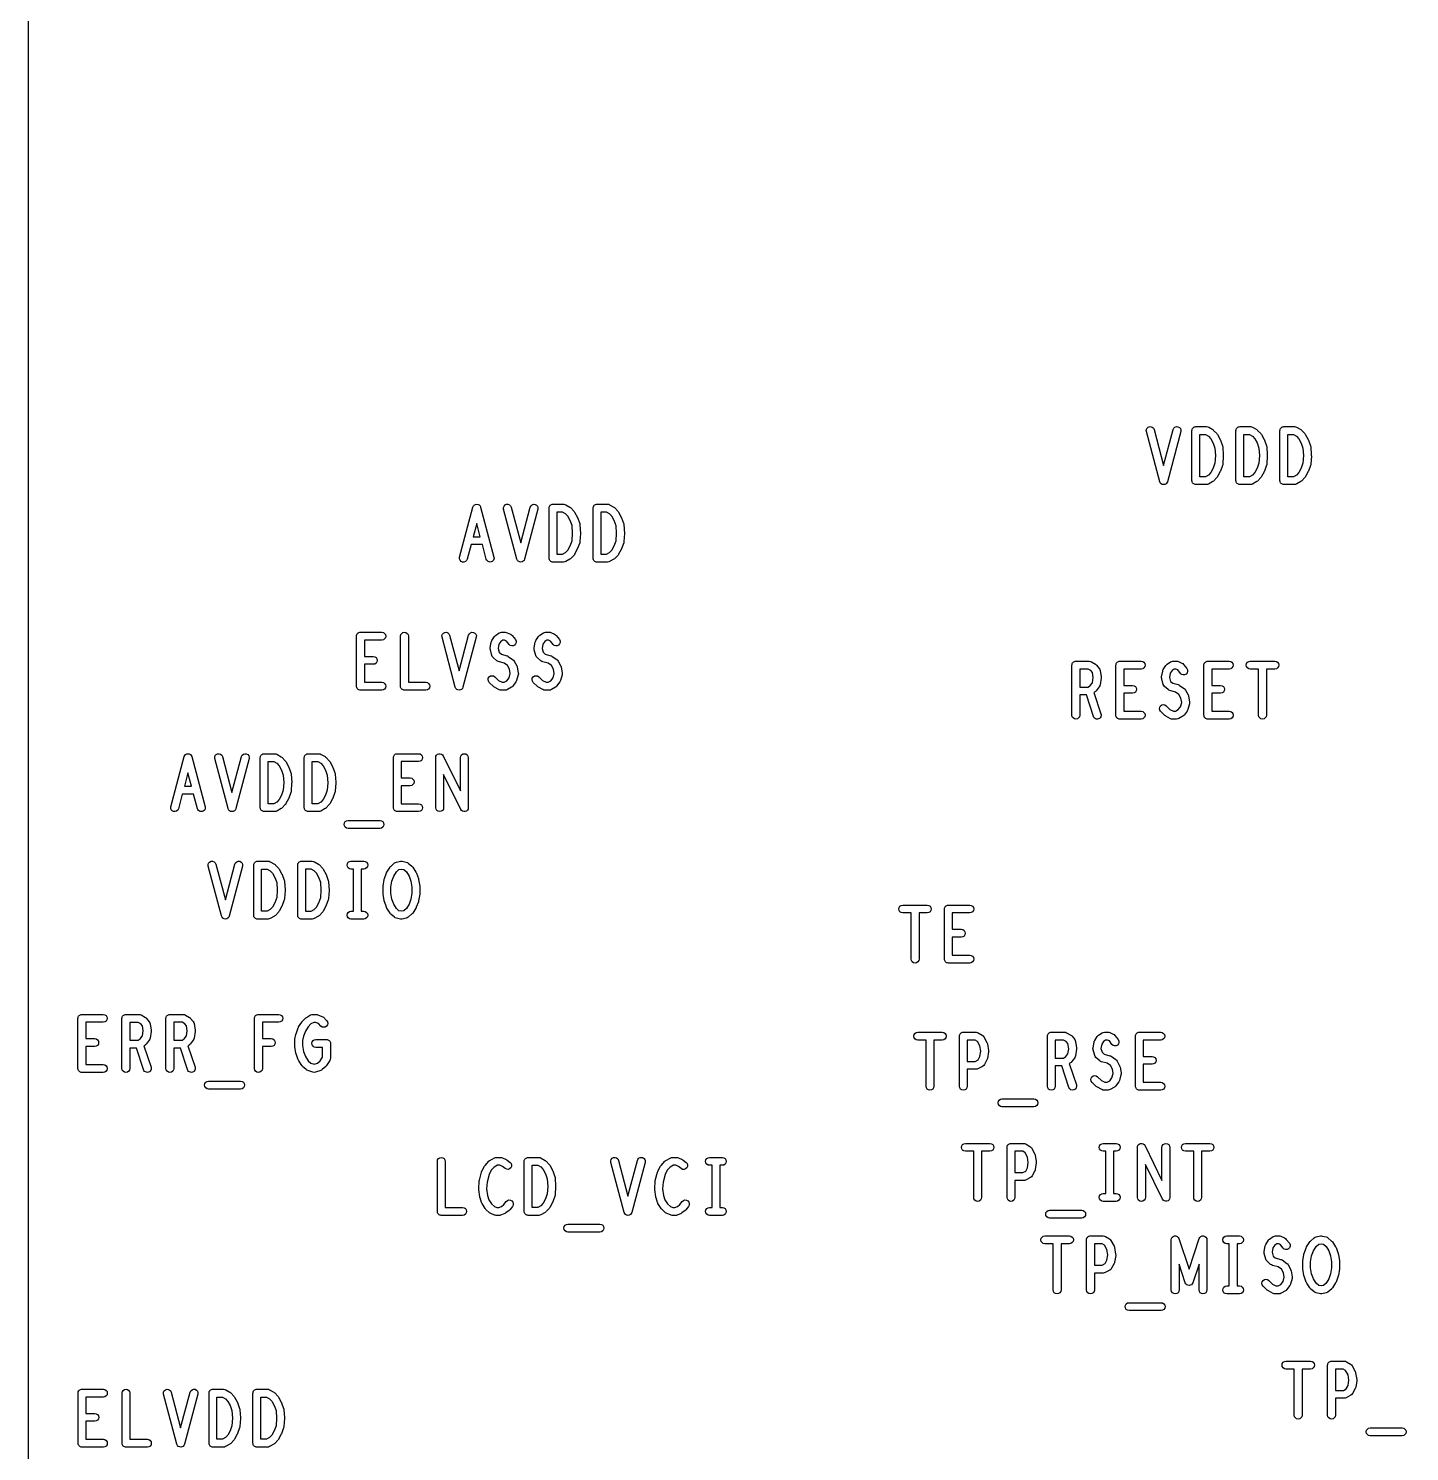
# Model space of a CAD drawing. Extents: x 4328 to 4769, y 264 to 576.
# Drawn here: x 4491 to 4508.52, y 334.24 to 352.28 of the extents above; entities that cross this region are included whole.
import ezdxf

# ---------------------------------------------------------------- set-up
doc = ezdxf.new("R2010")
doc.units = 0
doc.layers.add('gbr-dxf_layer0', color=7, linetype='Continuous')
doc.layers.add('gbr-outline-dxf_layer1', color=2, linetype='Continuous')

msp = doc.modelspace()

# ---------------------------------------------------------------- linework, layer by layer
at = {"layer": 'gbr-dxf_layer0'}
for p, q in [((4506.632, 346.588), (4506.592, 346.547)), ((4496.689, 346.006), (4496.644, 345.838)), ((4496.734, 345.838), (4496.689, 346.006)), ((4496.644, 345.838), (4496.734, 345.838)), ((4505.91, 343.576), (4505.91, 343.9)), ((4493.027, 342.842), (4492.982, 342.674)), ((4493.072, 342.674), (4493.027, 342.842)), ((4492.982, 342.674), (4493.072, 342.674)), ((4494.26, 342.441), (4494.22, 342.399)), ((4495.173, 340.989), (4495.094, 340.989)), ((4499.721, 337.232), (4499.641, 337.232)), ((4491.633, 334.345), (4491.633, 334.669)), ((4494.167, 334.382), (4494.127, 334.341))]:
    msp.add_line(p, q, dxfattribs=at)
at = {"layer": 'gbr-dxf_layer0', "linetype": 'Continuous'}
for points in [[(4505.181, 347.171, -1), (4505.278, 347.197), (4505.399, 346.743)], [(4505.399, 346.743), (4505.519, 347.197, -1), (4505.616, 347.171), (4505.447, 346.536, -0.768554), (4505.35, 346.536), (4505.181, 347.171)], [(4505.758, 346.549), (4505.758, 347.184, -0.199079), (4505.773, 347.22, -0.199054), (4505.808, 347.234), (4505.943, 347.234, -0.149866), (4505.971, 347.226), (4506.021, 347.196, -0.077726), (4506.033, 347.187), (4506.073, 347.146, -0.07947), (4506.082, 347.134), (4506.115, 347.072, -0.043761), (4506.119, 347.064), (4506.146, 346.99, -0.086744), (4506.149, 346.973), (4506.155, 346.871, -0.039608), (4506.155, 346.864), (4506.149, 346.759, -0.080486), (4506.146, 346.743), (4506.119, 346.671, -0.04095), (4506.116, 346.663), (4506.082, 346.6, -0.072516), (4506.074, 346.588), (4506.034, 346.547)], [(4506.316, 346.549), (4506.316, 347.181, -0.213537), (4506.331, 347.219, -0.213515), (4506.369, 347.234), (4506.5, 347.234, -0.141638), (4506.527, 347.227), (4506.579, 347.196, -0.077727), (4506.591, 347.187), (4506.631, 347.146, -0.079358), (4506.64, 347.134), (4506.674, 347.07, -0.050852), (4506.678, 347.061), (4506.703, 346.991, -0.079903), (4506.707, 346.976), (4506.713, 346.871, -0.04083), (4506.713, 346.863), (4506.707, 346.759, -0.079156), (4506.704, 346.744), (4506.677, 346.67, -0.043984), (4506.673, 346.662), (4506.641, 346.601, -0.070122), (4506.633, 346.589)], [(4506.874, 346.549), (4506.874, 347.184, -0.199079), (4506.889, 347.219, -0.199054), (4506.924, 347.234), (4507.058, 347.234, -0.141638), (4507.085, 347.227), (4507.137, 347.196, -0.078698), (4507.15, 347.187), (4507.19, 347.145, -0.084304), (4507.199, 347.131), (4507.231, 347.072, -0.045592), (4507.235, 347.064), (4507.261, 346.991, -0.080042), (4507.265, 346.976), (4507.271, 346.872, -0.04083), (4507.272, 346.863), (4507.265, 346.758, -0.082051), (4507.261, 346.742), (4507.235, 346.671, -0.042127), (4507.232, 346.663), (4507.198, 346.601, -0.072737), (4507.19, 346.589), (4507.15, 346.547)], [(4506.031, 346.544, -0.056933), (4506.022, 346.537), (4505.969, 346.506, -0.141637), (4505.942, 346.499), (4505.808, 346.499, -0.414253), (4505.758, 346.549)], [(4506.589, 346.544, -0.056941), (4506.58, 346.537), (4506.527, 346.506, -0.141637), (4506.5, 346.499), (4506.366, 346.499, -0.414253), (4506.316, 346.549)], [(4507.149, 346.546, -0.070485), (4507.138, 346.537), (4507.086, 346.507, -0.141823), (4507.059, 346.499), (4506.924, 346.499, -0.414253), (4506.874, 346.549)], [(4497.029, 346.188, -1), (4497.126, 346.213), (4497.247, 345.76)], [(4497.247, 345.76), (4497.368, 346.213, -1), (4497.464, 346.188), (4497.295, 345.553, -0.768554), (4497.198, 345.553), (4497.029, 346.188)], [(4496.248, 344.564, -1), (4496.345, 344.59), (4496.465, 344.136)], [(4496.465, 344.136), (4496.586, 344.59, -1), (4496.683, 344.564), (4496.514, 343.929, -0.768554), (4496.417, 343.929), (4496.248, 344.564)], [(4505.91, 343.905), (4505.91, 344.207, -0.213537), (4505.924, 344.245, -0.213515), (4505.963, 344.26), (4506.23, 344.26, -1), (4506.23, 344.16), (4506.01, 344.16), (4506.01, 343.953), (4506.122, 343.953, -1), (4506.122, 343.853), (4506.01, 343.853), (4506.01, 343.625), (4506.231, 343.625, -1), (4506.231, 343.525), (4505.96, 343.525, -0.423532), (4505.91, 343.576)], [(4493.367, 343.024, -1), (4493.464, 343.049), (4493.585, 342.596)], [(4493.585, 342.596), (4493.706, 343.049, -1), (4493.802, 343.024), (4493.634, 342.391, -0.811913), (4493.536, 342.392), (4493.367, 343.024)], [(4493.944, 342.402), (4493.944, 343.037, -0.199079), (4493.959, 343.072, -0.199054), (4493.994, 343.087), (4494.128, 343.087, -0.141638), (4494.155, 343.08), (4494.209, 343.048, -0.085647), (4494.222, 343.037), (4494.259, 342.998, -0.078588), (4494.268, 342.986), (4494.301, 342.924, -0.044216), (4494.305, 342.916), (4494.331, 342.844, -0.080418), (4494.335, 342.828), (4494.342, 342.722, -0.045883), (4494.341, 342.713), (4494.335, 342.611, -0.079156), (4494.332, 342.596), (4494.305, 342.523, -0.041639), (4494.302, 342.516), (4494.269, 342.453, -0.061437), (4494.262, 342.443)], [(4494.502, 342.402), (4494.502, 343.037, -0.199079), (4494.517, 343.072, -0.199054), (4494.552, 343.087), (4494.688, 343.087, -0.149866), (4494.716, 343.078), (4494.765, 343.049, -0.079198), (4494.778, 343.039), (4494.817, 342.998, -0.077048), (4494.826, 342.986), (4494.859, 342.924, -0.045174), (4494.863, 342.916), (4494.89, 342.842, -0.085658), (4494.893, 342.825), (4494.9, 342.724, -0.040815), (4494.9, 342.716), (4494.893, 342.611, -0.079135), (4494.89, 342.596), (4494.863, 342.523, -0.042127), (4494.86, 342.516), (4494.826, 342.452, -0.069639), (4494.818, 342.441), (4494.778, 342.399)], [(4496.169, 342.402), (4496.169, 343.037, -0.79464), (4496.264, 343.059), (4496.481, 342.617)], [(4496.481, 342.617), (4496.481, 343.037, -1), (4496.581, 343.037), (4496.581, 342.402, -0.79464), (4496.486, 342.38), (4496.269, 342.821)], [(4496.269, 342.821), (4496.269, 342.402, -1), (4496.169, 342.402)], [(4494.219, 342.398, -0.067989), (4494.209, 342.39), (4494.155, 342.358, -0.141637), (4494.128, 342.352), (4493.994, 342.352, -0.414253), (4493.944, 342.402)], [(4494.777, 342.398, -0.070485), (4494.766, 342.39), (4494.713, 342.358, -0.141637), (4494.686, 342.352), (4494.552, 342.352, -0.414253), (4494.502, 342.402)], [(4493.284, 341.661, -1), (4493.38, 341.687), (4493.501, 341.233)], [(4493.501, 341.233), (4493.622, 341.687, -1), (4493.718, 341.661), (4493.55, 341.028, -0.811913), (4493.452, 341.029), (4493.284, 341.661)], [(4493.86, 341.039), (4493.86, 341.674, -0.199079), (4493.875, 341.709, -0.199054), (4493.91, 341.724), (4494.044, 341.724, -0.141638), (4494.071, 341.717), (4494.125, 341.685, -0.085647), (4494.138, 341.674), (4494.175, 341.636, -0.078588), (4494.184, 341.623), (4494.217, 341.561, -0.043761), (4494.221, 341.553), (4494.247, 341.481, -0.080911), (4494.251, 341.465), (4494.258, 341.36, -0.045968), (4494.258, 341.351), (4494.251, 341.249, -0.079708), (4494.248, 341.233), (4494.221, 341.16, -0.041067), (4494.218, 341.153), (4494.185, 341.09, -0.074856), (4494.176, 341.078), (4494.135, 341.036)], [(4495.094, 340.989, -1), (4495.094, 341.089), (4495.125, 341.089), (4495.125, 341.624), (4495.094, 341.624, -1), (4495.094, 341.724), (4495.256, 341.724, -1), (4495.256, 341.624), (4495.225, 341.624), (4495.225, 341.089), (4495.256, 341.089, -1), (4495.256, 340.989), (4495.176, 340.989)], [(4495.5, 341.315), (4495.5, 341.396, -0.053366), (4495.501, 341.407), (4495.514, 341.491, -0.054974), (4495.517, 341.502), (4495.544, 341.575, -0.058041), (4495.549, 341.585), (4495.589, 341.648, -0.056898), (4495.596, 341.656)], [(4495.598, 341.658), (4495.646, 341.701, -0.146819), (4495.672, 341.713), (4495.722, 341.723, -0.104863), (4495.743, 341.723), (4495.795, 341.713, -0.143112), (4495.82, 341.7), (4495.866, 341.659, -0.078605), (4495.877, 341.648), (4495.917, 341.584, -0.069367), (4495.923, 341.572), (4495.948, 341.502, -0.057836), (4495.951, 341.491), (4495.965, 341.408, -0.04834), (4495.966, 341.399), (4495.966, 341.316, -0.047537), (4495.965, 341.306), (4495.952, 341.222, -0.059083), (4495.948, 341.21), (4495.922, 341.139, -0.060172), (4495.917, 341.128), (4495.877, 341.066, -0.05759), (4495.87, 341.057)], [(4495.867, 341.054), (4495.82, 341.012, -0.142445), (4495.795, 341), (4495.744, 340.99, -0.102438), (4495.723, 340.99), (4495.669, 341, -0.145425), (4495.644, 341.013), (4495.6, 341.052, -0.085457), (4495.589, 341.065), (4495.549, 341.128, -0.063031), (4495.543, 341.14), (4495.517, 341.212, -0.057191), (4495.514, 341.223), (4495.501, 341.306, -0.047534), (4495.5, 341.315)], [(4494.135, 341.035, -0.062567), (4494.125, 341.027), (4494.071, 340.996, -0.141637), (4494.044, 340.989), (4493.91, 340.989, -0.414253), (4493.86, 341.039)], [(4494.381, 339.383), (4494.381, 339.455, -0.060719), (4494.383, 339.467), (4494.395, 339.527, -0.04621), (4494.398, 339.536), (4494.425, 339.61, -0.0605), (4494.43, 339.621), (4494.47, 339.683, -0.050655), (4494.476, 339.691), (4494.517, 339.733, -0.069865), (4494.528, 339.742), (4494.582, 339.774, -0.147406), (4494.61, 339.78), (4494.653, 339.78, -0.102332), (4494.673, 339.777), (4494.725, 339.756, -0.117659), (4494.745, 339.744), (4494.785, 339.702, -1), (4494.713, 339.632), (4494.68, 339.667), (4494.645, 339.68), (4494.621, 339.68), (4494.584, 339.659), (4494.552, 339.625), (4494.517, 339.57), (4494.493, 339.505), (4494.481, 339.45), (4494.481, 339.385), (4494.493, 339.309), (4494.517, 339.245), (4494.551, 339.192), (4494.585, 339.161), (4494.627, 339.148), (4494.67, 339.161), (4494.704, 339.192), (4494.733, 339.237), (4494.733, 339.363), (4494.648, 339.363, -1), (4494.648, 339.463), (4494.782, 339.463, -0.423531), (4494.833, 339.413), (4494.833, 339.224, -0.151302), (4494.825, 339.196), (4494.785, 339.133, -0.062703), (4494.777, 339.123)], [(4494.776, 339.121), (4494.729, 339.08, -0.111015), (4494.71, 339.069), (4494.642, 339.048, -0.161351), (4494.611, 339.048), (4494.545, 339.069, -0.116802), (4494.525, 339.081), (4494.479, 339.122, -0.077795), (4494.469, 339.134), (4494.431, 339.193, -0.071458), (4494.425, 339.205), (4494.398, 339.279, -0.055572), (4494.395, 339.29), (4494.382, 339.373, -0.04848), (4494.381, 339.383)], [(4504.633, 338.045, -1), (4504.633, 338.145), (4504.713, 338.145)], [(4504.713, 337.41), (4504.633, 337.41, -1), (4504.633, 337.51), (4504.664, 337.51), (4504.664, 338.045), (4504.633, 338.045)], [(4504.716, 338.145), (4504.796, 338.145, -1), (4504.796, 338.045), (4504.764, 338.045), (4504.764, 337.51), (4504.796, 337.51, -1), (4504.796, 337.41), (4504.716, 337.41)], [(4505.067, 337.46), (4505.067, 338.092, -0.844195), (4505.163, 338.114), (4505.378, 337.676)], [(4505.378, 337.676), (4505.378, 338.095, -1), (4505.478, 338.095), (4505.478, 337.46, -0.794766), (4505.383, 337.438), (4505.167, 337.879)], [(4496.713, 337.571), (4496.72, 337.667, -0.057459), (4496.722, 337.678), (4496.748, 337.78, -0.066806), (4496.753, 337.793), (4496.786, 337.855, -0.065108), (4496.794, 337.866), (4496.841, 337.918)], [(4496.843, 337.921, -0.079529), (4496.856, 337.93), (4496.914, 337.961, -0.129823), (4496.939, 337.967), (4496.993, 337.967, -0.114176), (4497.015, 337.962), (4497.061, 337.942, -0.071118), (4497.073, 337.934), (4497.112, 337.904, -1), (4497.051, 337.825), (4497.015, 337.853), (4496.983, 337.867), (4496.951, 337.867), (4496.909, 337.845), (4496.872, 337.804), (4496.844, 337.751), (4496.819, 337.655), (4496.814, 337.57), (4496.826, 337.484), (4496.843, 337.431), (4496.876, 337.378), (4496.912, 337.346), (4496.943, 337.332), (4496.969, 337.332), (4497.001, 337.346), (4497.032, 337.371), (4497.063, 337.409, -1), (4497.141, 337.346), (4497.107, 337.304)], [(4497.291, 337.282), (4497.291, 337.917, -0.199079), (4497.306, 337.953, -0.199054), (4497.341, 337.967), (4497.477, 337.967, -0.149866), (4497.505, 337.959), (4497.555, 337.929, -0.077726), (4497.567, 337.92), (4497.606, 337.879, -0.07947), (4497.616, 337.867), (4497.649, 337.805, -0.043761), (4497.652, 337.797), (4497.68, 337.723, -0.086757), (4497.683, 337.706), (4497.689, 337.604, -0.039622), (4497.689, 337.597), (4497.683, 337.492, -0.080501), (4497.679, 337.477), (4497.653, 337.404, -0.040919), (4497.65, 337.396), (4497.616, 337.333, -0.072516), (4497.607, 337.321), (4497.567, 337.28)], [(4498.389, 337.904, -1), (4498.485, 337.93), (4498.606, 337.476)], [(4498.606, 337.476), (4498.727, 337.93, -1), (4498.824, 337.904), (4498.655, 337.269, -0.768554), (4498.558, 337.269), (4498.389, 337.904)], [(4498.945, 337.571), (4498.952, 337.665, -0.053278), (4498.953, 337.676), (4498.981, 337.781, -0.068403), (4498.986, 337.794), (4499.018, 337.855, -0.06652), (4499.026, 337.866), (4499.073, 337.919)], [(4499.074, 337.919, -0.091407), (4499.088, 337.93), (4499.148, 337.962, -0.12871), (4499.173, 337.967), (4499.223, 337.967, -0.119264), (4499.246, 337.963), (4499.293, 337.942, -0.070586), (4499.305, 337.934), (4499.344, 337.904, -1), (4499.282, 337.825), (4499.247, 337.853), (4499.215, 337.867), (4499.183, 337.867), (4499.141, 337.845), (4499.104, 337.804), (4499.076, 337.751), (4499.051, 337.655), (4499.045, 337.57), (4499.058, 337.484), (4499.075, 337.43), (4499.108, 337.378), (4499.144, 337.346), (4499.175, 337.332), (4499.201, 337.332), (4499.233, 337.346), (4499.264, 337.371), (4499.295, 337.409, -1), (4499.373, 337.346), (4499.339, 337.304)], [(4499.641, 337.232, -1), (4499.641, 337.332), (4499.672, 337.332), (4499.672, 337.867), (4499.641, 337.867, -1), (4499.641, 337.967), (4499.803, 337.967, -1), (4499.803, 337.867), (4499.772, 337.867), (4499.772, 337.332), (4499.803, 337.332, -1), (4499.803, 337.232), (4499.724, 337.232)], [(4505.167, 337.879), (4505.167, 337.46, -1), (4505.067, 337.46)], [(4497.103, 337.3, -0.03236), (4497.099, 337.296), (4497.058, 337.264, -0.073132), (4497.046, 337.257), (4497.001, 337.237, -0.110394), (4496.98, 337.232), (4496.934, 337.232, -0.113076), (4496.912, 337.236), (4496.866, 337.257, -0.087957), (4496.852, 337.266), (4496.804, 337.308, -0.084101), (4496.794, 337.321), (4496.756, 337.381, -0.07454), (4496.75, 337.394), (4496.73, 337.456, -0.051472), (4496.727, 337.466), (4496.714, 337.559, -0.061169), (4496.713, 337.571)], [(4499.337, 337.302, -0.043069), (4499.331, 337.296), (4499.291, 337.264, -0.065904), (4499.279, 337.258), (4499.232, 337.236, -0.118857), (4499.209, 337.232), (4499.166, 337.232, -0.113076), (4499.144, 337.237), (4499.098, 337.257, -0.087701), (4499.083, 337.266), (4499.038, 337.307, -0.077121), (4499.028, 337.319), (4498.987, 337.382, -0.080569), (4498.981, 337.397), (4498.962, 337.456, -0.051532), (4498.959, 337.466), (4498.946, 337.559, -0.061077), (4498.945, 337.571)], [(4497.565, 337.277, -0.056941), (4497.555, 337.27), (4497.502, 337.239, -0.141637), (4497.475, 337.232), (4497.341, 337.232, -0.414253), (4497.291, 337.282)], [(4505.496, 336.287), (4505.496, 336.922, -0.851327), (4505.593, 336.938), (4505.722, 336.551)], [(4505.722, 336.551), (4505.85, 336.938, -0.85111), (4505.948, 336.922), (4505.948, 336.287, -1), (4505.848, 336.287), (4505.848, 336.613)], [(4506.199, 336.872, -1), (4506.199, 336.972), (4506.278, 336.972)], [(4506.281, 336.972), (4506.361, 336.972, -1), (4506.361, 336.872), (4506.33, 336.872), (4506.33, 336.337), (4506.361, 336.337, -1), (4506.361, 336.237), (4506.281, 336.237)], [(4507.163, 336.563), (4507.163, 336.647, -0.04778), (4507.164, 336.656), (4507.177, 336.737, -0.059767), (4507.18, 336.748), (4507.207, 336.822, -0.060518), (4507.212, 336.833), (4507.252, 336.896, -0.039777), (4507.257, 336.902, -0.03006), (4507.261, 336.906), (4507.308, 336.948, -0.134895), (4507.332, 336.96), (4507.386, 336.971, -0.112758), (4507.408, 336.97), (4507.458, 336.96, -0.143251), (4507.483, 336.948), (4507.529, 336.907, -0.077758), (4507.539, 336.896), (4507.579, 336.834, -0.064334), (4507.585, 336.823), (4507.612, 336.749, -0.063495), (4507.615, 336.736), (4507.628, 336.656, -0.048385), (4507.628, 336.647), (4507.628, 336.563, -0.047463), (4507.628, 336.554), (4507.615, 336.471, -0.056185), (4507.612, 336.46), (4507.585, 336.386, -0.062646), (4507.579, 336.375), (4507.54, 336.313, -0.068579), (4507.531, 336.303)], [(4506.278, 336.237), (4506.199, 336.237, -1), (4506.199, 336.337), (4506.23, 336.337), (4506.23, 336.872), (4506.199, 336.872)], [(4505.596, 336.613), (4505.596, 336.287, -1), (4505.496, 336.287)], [(4505.848, 336.613), (4505.769, 336.377, -0.721499), (4505.674, 336.377), (4505.596, 336.613)], [(4507.53, 336.302), (4507.483, 336.26, -0.141732), (4507.458, 336.248), (4507.407, 336.238, -0.104928), (4507.386, 336.238), (4507.332, 336.248, -0.143046), (4507.307, 336.261), (4507.261, 336.302, -0.078746), (4507.251, 336.314), (4507.213, 336.373, -0.071817), (4507.207, 336.386), (4507.18, 336.46, -0.055884), (4507.177, 336.471), (4507.164, 336.554, -0.048321), (4507.163, 336.563)], [(4506.95, 335.284, -1), (4506.95, 335.384), (4507.103, 335.384)], [(4507.108, 335.384), (4507.261, 335.384, -1), (4507.261, 335.284), (4507.155, 335.284), (4507.155, 334.699, -1), (4507.055, 334.699), (4507.055, 335.284), (4506.95, 335.284)], [(4491.633, 334.674), (4491.633, 334.975, -0.213537), (4491.648, 335.014, -0.213515), (4491.686, 335.028), (4491.954, 335.028, -1), (4491.954, 334.928), (4491.733, 334.928), (4491.733, 334.721), (4491.845, 334.721, -1), (4491.845, 334.621), (4491.733, 334.621), (4491.733, 334.393), (4491.954, 334.393, -1), (4491.954, 334.293), (4491.683, 334.293, -0.423532), (4491.633, 334.345)], [(4492.717, 334.965, -1), (4492.813, 334.991), (4492.934, 334.537)], [(4492.934, 334.537), (4493.055, 334.991, -1), (4493.152, 334.965), (4492.983, 334.33, -0.768528), (4492.886, 334.33), (4492.717, 334.965)], [(4493.294, 334.343), (4493.294, 334.978, -0.199079), (4493.308, 335.014, -0.199054), (4493.344, 335.028), (4493.479, 335.028, -0.149953), (4493.507, 335.02), (4493.556, 334.99, -0.077745), (4493.569, 334.981), (4493.608, 334.94, -0.078363), (4493.617, 334.928), (4493.651, 334.866, -0.045855), (4493.654, 334.858), (4493.681, 334.784, -0.085283), (4493.684, 334.767), (4493.691, 334.666, -0.041036), (4493.691, 334.657), (4493.684, 334.553, -0.078706), (4493.681, 334.538), (4493.655, 334.465, -0.042179), (4493.652, 334.457), (4493.617, 334.394, -0.07077), (4493.609, 334.382), (4493.569, 334.341)], [(4493.851, 334.343), (4493.851, 334.975, -0.213537), (4493.866, 335.014, -0.213515), (4493.904, 335.028), (4494.035, 335.028, -0.141638), (4494.062, 335.021), (4494.115, 334.99, -0.077727), (4494.127, 334.981), (4494.166, 334.94, -0.079519), (4494.176, 334.928), (4494.209, 334.864, -0.05008), (4494.213, 334.855), (4494.239, 334.785, -0.081792), (4494.242, 334.77), (4494.249, 334.665, -0.03921), (4494.249, 334.658), (4494.242, 334.553, -0.080528), (4494.239, 334.538), (4494.212, 334.464, -0.043351), (4494.209, 334.456), (4494.176, 334.395, -0.064627), (4494.169, 334.384)], [(4493.567, 334.338, -0.060657), (4493.557, 334.331), (4493.504, 334.3, -0.141603), (4493.477, 334.293), (4493.344, 334.293, -0.414253), (4493.294, 334.343)], [(4494.125, 334.338, -0.056941), (4494.115, 334.331), (4494.062, 334.3, -0.141637), (4494.035, 334.293), (4493.901, 334.293, -0.414253), (4493.851, 334.343)]]:
    msp.add_lwpolyline(points, format="xyb", dxfattribs=at)
for points in [[(4505.858, 346.599), (4505.858, 347.134), (4505.929, 347.134), (4505.966, 347.113), (4505.997, 347.08), (4506.026, 347.026), (4506.049, 346.962), (4506.055, 346.866), (4506.049, 346.771), (4506.026, 346.707), (4505.997, 346.653), (4505.966, 346.62), (4505.93, 346.599)], [(4506.416, 346.599), (4506.416, 347.134), (4506.488, 347.134), (4506.524, 347.113), (4506.555, 347.08), (4506.584, 347.027), (4506.607, 346.962), (4506.613, 346.866), (4506.607, 346.771), (4506.584, 346.707), (4506.555, 346.653), (4506.524, 346.62), (4506.488, 346.599)], [(4506.974, 346.599), (4506.974, 347.134), (4507.046, 347.134), (4507.082, 347.113), (4507.113, 347.081), (4507.142, 347.026), (4507.165, 346.962), (4507.172, 346.866), (4507.165, 346.771), (4507.142, 346.707), (4507.113, 346.653), (4507.082, 346.62), (4507.046, 346.599)], [(4497.706, 345.616), (4497.778, 345.616), (4497.814, 345.637), (4497.845, 345.669), (4497.874, 345.723), (4497.897, 345.788), (4497.904, 345.883), (4497.897, 345.979), (4497.874, 346.042), (4497.845, 346.097), (4497.814, 346.129), (4497.778, 346.151), (4497.706, 346.151)], [(4498.264, 345.616), (4498.336, 345.616), (4498.372, 345.637), (4498.403, 345.669), (4498.432, 345.724), (4498.455, 345.788), (4498.462, 345.883), (4498.455, 345.978), (4498.432, 346.043), (4498.403, 346.097), (4498.372, 346.129), (4498.336, 346.151), (4498.264, 346.151)], [(4504.336, 343.932), (4504.44, 343.932), (4504.468, 343.95), (4504.496, 343.987), (4504.506, 344.051), (4504.496, 344.115), (4504.476, 344.14), (4504.441, 344.16), (4504.336, 344.16)], [(4494.044, 342.452), (4494.044, 342.987), (4494.116, 342.987), (4494.152, 342.965), (4494.183, 342.933), (4494.212, 342.878), (4494.235, 342.815), (4494.242, 342.72), (4494.235, 342.623), (4494.212, 342.56), (4494.183, 342.505), (4494.152, 342.473), (4494.116, 342.452)], [(4494.602, 342.452), (4494.602, 342.987), (4494.674, 342.987), (4494.71, 342.965), (4494.741, 342.933), (4494.77, 342.878), (4494.793, 342.815), (4494.8, 342.719), (4494.793, 342.623), (4494.77, 342.56), (4494.741, 342.505), (4494.71, 342.473), (4494.674, 342.452)], [(4493.96, 341.089), (4493.96, 341.624), (4494.032, 341.624), (4494.068, 341.603), (4494.099, 341.57), (4494.128, 341.516), (4494.152, 341.452), (4494.158, 341.357), (4494.152, 341.261), (4494.128, 341.197), (4494.099, 341.142), (4494.068, 341.11), (4494.032, 341.089)], [(4494.518, 341.089), (4494.59, 341.089), (4494.626, 341.11), (4494.657, 341.142), (4494.686, 341.197), (4494.71, 341.261), (4494.716, 341.356), (4494.71, 341.452), (4494.686, 341.516), (4494.657, 341.57), (4494.626, 341.602), (4494.59, 341.624), (4494.518, 341.624)], [(4495.6, 341.318), (4495.6, 341.395), (4495.612, 341.471), (4495.636, 341.535), (4495.67, 341.588), (4495.702, 341.617), (4495.733, 341.623), (4495.764, 341.617), (4495.796, 341.588), (4495.83, 341.535), (4495.853, 341.47), (4495.866, 341.395), (4495.866, 341.318), (4495.854, 341.242), (4495.83, 341.177), (4495.796, 341.124), (4495.764, 341.096), (4495.733, 341.09), (4495.702, 341.096), (4495.67, 341.125), (4495.636, 341.177), (4495.612, 341.242)], [(4492.29, 339.452), (4492.394, 339.452), (4492.422, 339.471), (4492.449, 339.507), (4492.46, 339.572), (4492.45, 339.636), (4492.43, 339.66), (4492.395, 339.68), (4492.29, 339.68)], [(4492.848, 339.452), (4492.952, 339.452), (4492.98, 339.471), (4493.008, 339.507), (4493.018, 339.572), (4493.008, 339.635), (4492.988, 339.66), (4492.953, 339.681), (4492.848, 339.681)], [(4502.909, 339.185), (4503.009, 339.185), (4503.045, 339.204), (4503.068, 339.246), (4503.079, 339.315), (4503.068, 339.383), (4503.038, 339.437), (4503.007, 339.455), (4502.909, 339.455)], [(4504.025, 339.227), (4504.129, 339.227), (4504.157, 339.246), (4504.185, 339.282), (4504.195, 339.346), (4504.185, 339.41), (4504.165, 339.435), (4504.13, 339.455), (4504.025, 339.455)], [(4503.513, 337.775), (4503.613, 337.775), (4503.65, 337.794), (4503.672, 337.836), (4503.683, 337.904), (4503.672, 337.972), (4503.642, 338.027), (4503.612, 338.045), (4503.513, 338.045)], [(4497.391, 337.332), (4497.391, 337.867), (4497.463, 337.867), (4497.5, 337.846), (4497.531, 337.814), (4497.56, 337.759), (4497.583, 337.696), (4497.589, 337.599), (4497.583, 337.504), (4497.56, 337.44), (4497.531, 337.386), (4497.5, 337.354), (4497.463, 337.332)], [(4504.521, 336.601), (4504.621, 336.601), (4504.657, 336.62), (4504.68, 336.663), (4504.691, 336.731), (4504.68, 336.799), (4504.65, 336.854), (4504.619, 336.872), (4504.521, 336.872)], [(4507.263, 336.566), (4507.263, 336.643), (4507.275, 336.719), (4507.299, 336.783), (4507.333, 336.836), (4507.365, 336.865), (4507.396, 336.871), (4507.427, 336.865), (4507.459, 336.836), (4507.493, 336.783), (4507.516, 336.719), (4507.528, 336.643), (4507.528, 336.566), (4507.516, 336.49), (4507.493, 336.426), (4507.459, 336.372), (4507.427, 336.344), (4507.396, 336.338), (4507.365, 336.344), (4507.333, 336.372), (4507.299, 336.426), (4507.275, 336.49)], [(4507.578, 335.013), (4507.678, 335.013), (4507.714, 335.032), (4507.737, 335.075), (4507.748, 335.143), (4507.737, 335.212), (4507.707, 335.266), (4507.677, 335.284), (4507.578, 335.284)], [(4493.394, 334.393), (4493.394, 334.928), (4493.465, 334.928), (4493.502, 334.907), (4493.533, 334.874), (4493.562, 334.82), (4493.585, 334.757), (4493.591, 334.66), (4493.585, 334.565), (4493.562, 334.501), (4493.533, 334.447), (4493.501, 334.414), (4493.465, 334.393)], [(4493.951, 334.393), (4493.951, 334.928), (4494.023, 334.928), (4494.06, 334.907), (4494.091, 334.875), (4494.119, 334.821), (4494.143, 334.756), (4494.149, 334.66), (4494.143, 334.565), (4494.12, 334.502), (4494.09, 334.447), (4494.06, 334.415), (4494.023, 334.393)]]:
    msp.add_lwpolyline(points, close=True, dxfattribs=at)
for points in [[(4496.471, 345.578), (4496.64, 346.213, -0.768554), (4496.737, 346.214), (4496.906, 345.579, -1), (4496.81, 345.553), (4496.76, 345.738), (4496.617, 345.738), (4496.568, 345.553, -1)], [(4497.606, 345.566), (4497.606, 346.201, -0.414431), (4497.656, 346.251), (4497.791, 346.251, -0.149874), (4497.819, 346.242), (4497.869, 346.213, -0.078391), (4497.882, 346.203), (4497.921, 346.162, -0.078788), (4497.93, 346.15), (4497.967, 346.08), (4497.994, 346.006, -0.085364), (4497.997, 345.989), (4498.004, 345.88), (4497.997, 345.776, -0.078985), (4497.994, 345.76), (4497.964, 345.68), (4497.93, 345.616, -0.072114), (4497.922, 345.605), (4497.881, 345.563, -0.07346), (4497.87, 345.554), (4497.817, 345.523, -0.141637), (4497.79, 345.516), (4497.656, 345.516, -0.414253)], [(4498.164, 345.566), (4498.164, 346.198, -0.447133), (4498.217, 346.251), (4498.348, 346.251, -0.141638), (4498.374, 346.244), (4498.427, 346.213, -0.078391), (4498.439, 346.203), (4498.479, 346.162, -0.078658), (4498.488, 346.15), (4498.526, 346.077), (4498.551, 346.008, -0.080779), (4498.555, 345.992), (4498.562, 345.88), (4498.555, 345.776, -0.079842), (4498.552, 345.76), (4498.521, 345.678), (4498.488, 345.617, -0.075166), (4498.48, 345.605), (4498.439, 345.563, -0.07346), (4498.428, 345.554), (4498.374, 345.523, -0.141637), (4498.348, 345.516), (4498.214, 345.516, -0.414253)], [(4495.164, 343.944), (4495.164, 344.577, -0.414431), (4495.214, 344.627), (4495.485, 344.627, -1), (4495.485, 344.527), (4495.264, 344.527), (4495.264, 344.32), (4495.377, 344.32, -1), (4495.377, 344.22), (4495.264, 344.22), (4495.264, 343.992), (4495.485, 343.992, -1), (4495.485, 343.892), (4495.214, 343.892, -0.423532)], [(4495.722, 343.942), (4495.722, 344.577, -1), (4495.822, 344.577), (4495.822, 343.992), (4496.043, 343.992, -1), (4496.043, 343.892), (4495.774, 343.892, -0.423531)], [(4496.847, 343.991, -1), (4496.916, 344.062), (4496.965, 344.015), (4497.009, 343.992), (4497.037, 343.992), (4497.071, 344.012), (4497.1, 344.049), (4497.114, 344.103), (4497.104, 344.158), (4497.08, 344.204), (4497.036, 344.235), (4496.964, 344.254, -0.128264), (4496.942, 344.266), (4496.896, 344.307, -0.154366), (4496.88, 344.333), (4496.861, 344.402, -0.128661), (4496.859, 344.427), (4496.873, 344.502, -0.101619), (4496.881, 344.52), (4496.914, 344.572, -0.103204), (4496.928, 344.587), (4496.975, 344.618, -0.152992), (4497.003, 344.627), (4497.051, 344.627, -0.121397), (4497.074, 344.621), (4497.117, 344.602, -0.134427), (4497.138, 344.586), (4497.178, 344.533, -1), (4497.099, 344.472), (4497.066, 344.515), (4497.04, 344.527), (4497.018, 344.527), (4496.992, 344.51), (4496.97, 344.474), (4496.96, 344.421), (4496.973, 344.372), (4497.001, 344.347), (4497.07, 344.329, -0.098251), (4497.087, 344.321), (4497.144, 344.281, -0.135595), (4497.162, 344.262), (4497.196, 344.199, -0.085406), (4497.202, 344.182), (4497.215, 344.11, -0.120124), (4497.214, 344.086), (4497.194, 344.013, -0.10073), (4497.185, 343.996), (4497.145, 343.944, -0.111193), (4497.129, 343.93), (4497.077, 343.899, -0.138297), (4497.051, 343.892), (4496.998, 343.892, -0.12871), (4496.973, 343.898), (4496.914, 343.929, -0.082835), (4496.901, 343.938)], [(4497.405, 343.991, -1), (4497.474, 344.062), (4497.523, 344.015), (4497.567, 343.992), (4497.595, 343.992), (4497.629, 344.012), (4497.658, 344.049), (4497.672, 344.103), (4497.662, 344.158), (4497.638, 344.204), (4497.594, 344.235), (4497.525, 344.253, -0.133741), (4497.501, 344.265), (4497.454, 344.307, -0.154366), (4497.438, 344.333), (4497.418, 344.405, -0.119668), (4497.418, 344.429), (4497.431, 344.501, -0.102908), (4497.438, 344.52), (4497.471, 344.571, -0.117456), (4497.487, 344.588), (4497.533, 344.618, -0.152992), (4497.561, 344.627), (4497.607, 344.627, -0.113385), (4497.629, 344.623), (4497.675, 344.602, -0.134427), (4497.696, 344.586), (4497.736, 344.533, -1), (4497.657, 344.473), (4497.624, 344.515), (4497.598, 344.527), (4497.576, 344.527), (4497.55, 344.51), (4497.527, 344.474), (4497.518, 344.421), (4497.531, 344.372), (4497.558, 344.347), (4497.628, 344.329, -0.098251), (4497.645, 344.321), (4497.705, 344.28, -0.128344), (4497.721, 344.26), (4497.754, 344.198, -0.086538), (4497.76, 344.182), (4497.772, 344.113, -0.126581), (4497.772, 344.088), (4497.752, 344.014, -0.101665), (4497.743, 343.996), (4497.702, 343.943, -0.09668), (4497.688, 343.931), (4497.635, 343.899, -0.138297), (4497.609, 343.892), (4497.554, 343.892, -0.137431), (4497.528, 343.899), (4497.472, 343.929, -0.082493), (4497.459, 343.938)], [(4504.236, 343.575), (4504.236, 344.21, -0.414431), (4504.286, 344.26), (4504.455, 344.26, -0.149874), (4504.483, 344.251), (4504.533, 344.222, -0.101744), (4504.548, 344.209), (4504.581, 344.168, -0.138741), (4504.592, 344.143), (4504.605, 344.061, -0.087857), (4504.606, 344.043), (4504.592, 343.958, -0.131229), (4504.582, 343.935), (4504.542, 343.883, -0.08891), (4504.529, 343.871), (4504.514, 343.861), (4504.604, 343.591, -1), (4504.509, 343.559), (4504.419, 343.832), (4504.336, 343.832), (4504.336, 343.575, -1)], [(4504.794, 343.576), (4504.794, 344.21, -0.414431), (4504.844, 344.26), (4505.114, 344.26, -1), (4505.114, 344.16), (4504.894, 344.16), (4504.894, 343.953), (4505.006, 343.953, -1), (4505.006, 343.853), (4504.894, 343.853), (4504.894, 343.625), (4505.114, 343.625, -1), (4505.114, 343.525), (4504.844, 343.525, -0.423532)], [(4505.36, 343.624, -1), (4505.43, 343.695), (4505.479, 343.648), (4505.522, 343.625), (4505.551, 343.625), (4505.585, 343.645), (4505.613, 343.682), (4505.628, 343.736), (4505.618, 343.791), (4505.593, 343.837), (4505.549, 343.867), (4505.477, 343.886, -0.127495), (4505.455, 343.899), (4505.409, 343.939, -0.154366), (4505.394, 343.965), (4505.375, 344.035, -0.128458), (4505.373, 344.06), (4505.387, 344.134, -0.100918), (4505.394, 344.153), (4505.427, 344.205, -0.103204), (4505.442, 344.22), (4505.488, 344.251, -0.152992), (4505.517, 344.26), (4505.564, 344.26, -0.12139), (4505.587, 344.254), (4505.63, 344.235, -0.134622), (4505.651, 344.219), (4505.692, 344.166, -1), (4505.612, 344.105), (4505.58, 344.148), (4505.553, 344.16), (4505.532, 344.16), (4505.506, 344.142), (4505.483, 344.106), (4505.473, 344.053), (4505.487, 344.004), (4505.514, 343.98), (4505.584, 343.962, -0.097458), (4505.601, 343.953), (4505.658, 343.914, -0.135595), (4505.676, 343.894), (4505.71, 343.831, -0.085509), (4505.715, 343.815), (4505.728, 343.743, -0.119884), (4505.727, 343.719), (4505.707, 343.646, -0.100525), (4505.698, 343.628), (4505.659, 343.577, -0.111192), (4505.642, 343.563), (4505.59, 343.532, -0.138297), (4505.564, 343.525), (4505.512, 343.525, -0.12871), (4505.487, 343.53), (4505.428, 343.561, -0.082835), (4505.414, 343.571)], [(4506.497, 344.16, -1), (4506.497, 344.26), (4506.809, 344.26, -1), (4506.809, 344.16), (4506.703, 344.16), (4506.703, 343.575, -1), (4506.603, 343.575), (4506.603, 344.16)], [(4492.809, 342.414), (4492.978, 343.049, -0.768554), (4493.075, 343.049), (4493.244, 342.414, -1), (4493.148, 342.389), (4493.098, 342.574), (4492.955, 342.574), (4492.906, 342.389, -1)], [(4495.632, 342.403), (4495.632, 343.037, -0.414431), (4495.682, 343.087), (4495.952, 343.087, -1), (4495.952, 342.987), (4495.732, 342.987), (4495.732, 342.78), (4495.844, 342.78, -1), (4495.844, 342.68), (4495.732, 342.68), (4495.732, 342.452), (4495.952, 342.452, -1), (4495.952, 342.352), (4495.682, 342.352, -0.423532)], [(4495.056, 342.14, -1), (4495.056, 342.24), (4495.462, 342.24, -1), (4495.462, 342.14)], [(4494.418, 341.039), (4494.418, 341.674, -0.414431), (4494.468, 341.724), (4494.603, 341.724, -0.149874), (4494.631, 341.715), (4494.681, 341.686, -0.078655), (4494.694, 341.677), (4494.733, 341.636, -0.078562), (4494.742, 341.623), (4494.779, 341.553), (4494.806, 341.479, -0.086054), (4494.809, 341.462), (4494.816, 341.353), (4494.809, 341.249, -0.079675), (4494.806, 341.233), (4494.776, 341.153), (4494.742, 341.089, -0.072114), (4494.734, 341.078), (4494.693, 341.036, -0.073454), (4494.682, 341.027), (4494.629, 340.996, -0.141637), (4494.602, 340.989), (4494.468, 340.989, -0.414253)], [(4502.091, 341.067, -1), (4502.091, 341.167), (4502.402, 341.167, -1), (4502.402, 341.067), (4502.297, 341.067), (4502.297, 340.482, -1), (4502.197, 340.482), (4502.197, 341.067)], [(4502.619, 340.483), (4502.619, 341.117, -0.414431), (4502.669, 341.167), (4502.94, 341.167, -1), (4502.94, 341.067), (4502.719, 341.067), (4502.719, 340.86), (4502.832, 340.86, -1), (4502.832, 340.76), (4502.719, 340.76), (4502.719, 340.532), (4502.94, 340.532, -1), (4502.94, 340.432), (4502.669, 340.432, -0.423532)], [(4491.632, 339.097), (4491.632, 339.73, -0.414431), (4491.682, 339.781), (4491.953, 339.781, -1), (4491.953, 339.681), (4491.732, 339.681), (4491.732, 339.473), (4491.844, 339.473, -1), (4491.844, 339.373), (4491.732, 339.373), (4491.732, 339.145), (4491.952, 339.145, -1), (4491.952, 339.045), (4491.682, 339.045, -0.423532)], [(4492.19, 339.095), (4492.19, 339.73, -0.414431), (4492.24, 339.78), (4492.407, 339.78, -0.141601), (4492.434, 339.774), (4492.487, 339.743, -0.101763), (4492.502, 339.73), (4492.536, 339.688, -0.14373), (4492.547, 339.661), (4492.56, 339.581, -0.089469), (4492.56, 339.564), (4492.546, 339.48, -0.131794), (4492.536, 339.456), (4492.496, 339.404, -0.088811), (4492.483, 339.392), (4492.468, 339.382), (4492.558, 339.111, -1), (4492.463, 339.08), (4492.373, 339.352), (4492.29, 339.352), (4492.29, 339.095, -1)], [(4492.748, 339.096), (4492.748, 339.731, -0.414431), (4492.798, 339.781), (4492.967, 339.781, -0.149874), (4492.995, 339.772), (4493.045, 339.743, -0.101861), (4493.06, 339.73), (4493.093, 339.689, -0.138601), (4493.104, 339.664), (4493.117, 339.581, -0.087857), (4493.118, 339.564), (4493.104, 339.479, -0.131229), (4493.094, 339.456), (4493.054, 339.404, -0.088811), (4493.041, 339.392), (4493.026, 339.382), (4493.116, 339.111, -1), (4493.021, 339.08), (4492.931, 339.352), (4492.848, 339.352), (4492.848, 339.096, -1)], [(4493.87, 339.095), (4493.87, 339.73, -0.414431), (4493.921, 339.781), (4494.178, 339.781, -1), (4494.178, 339.681), (4493.97, 339.681), (4493.97, 339.473), (4494.083, 339.473, -1), (4494.083, 339.373), (4493.97, 339.373), (4493.97, 339.095, -1)], [(4502.281, 339.455, -1), (4502.281, 339.555), (4502.592, 339.555, -1), (4502.592, 339.455), (4502.486, 339.455), (4502.486, 338.87, -1), (4502.386, 338.87), (4502.386, 339.455)], [(4502.809, 338.87), (4502.809, 339.505, -0.414431), (4502.859, 339.555), (4503.021, 339.555, -0.149874), (4503.049, 339.547), (4503.099, 339.517, -0.144874), (4503.119, 339.497), (4503.159, 339.425, -0.095503), (4503.165, 339.407), (4503.179, 339.324, -0.087743), (4503.179, 339.307), (4503.165, 339.222, -0.09167), (4503.159, 339.205), (4503.127, 339.144, -0.162235), (4503.104, 339.122), (4503.044, 339.091, -0.12871), (4503.02, 339.085), (4502.909, 339.085), (4502.909, 338.87, -1)], [(4503.925, 338.87), (4503.925, 339.505, -0.414431), (4503.975, 339.555), (4504.142, 339.555, -0.141082), (4504.169, 339.548), (4504.222, 339.518, -0.10208), (4504.237, 339.505), (4504.271, 339.462, -0.144439), (4504.282, 339.436), (4504.295, 339.356, -0.087743), (4504.295, 339.339), (4504.282, 339.255, -0.132765), (4504.272, 339.231), (4504.231, 339.179, -0.089494), (4504.218, 339.167), (4504.203, 339.157), (4504.293, 338.886, -1), (4504.198, 338.854), (4504.108, 339.127), (4504.025, 339.127), (4504.025, 338.87, -1)], [(4504.491, 338.919, -1), (4504.561, 338.991), (4504.61, 338.943), (4504.653, 338.92), (4504.682, 338.92), (4504.716, 338.94), (4504.744, 338.977), (4504.759, 339.031), (4504.749, 339.087), (4504.724, 339.133), (4504.681, 339.163), (4504.611, 339.181, -0.133871), (4504.588, 339.193), (4504.54, 339.235, -0.154584), (4504.525, 339.261), (4504.505, 339.333, -0.119668), (4504.504, 339.357), (4504.517, 339.43, -0.102908), (4504.525, 339.448), (4504.558, 339.499, -0.117456), (4504.574, 339.516), (4504.619, 339.546, -0.152992), (4504.648, 339.555), (4504.694, 339.555, -0.113385), (4504.716, 339.551), (4504.761, 339.531, -0.134605), (4504.782, 339.515), (4504.823, 339.461, -1), (4504.744, 339.401), (4504.711, 339.444), (4504.685, 339.455), (4504.663, 339.455), (4504.637, 339.438), (4504.614, 339.402), (4504.604, 339.349), (4504.618, 339.3), (4504.645, 339.276), (4504.715, 339.257, -0.098251), (4504.732, 339.249), (4504.791, 339.208, -0.128344), (4504.808, 339.188), (4504.841, 339.127, -0.086538), (4504.846, 339.11), (4504.859, 339.041, -0.126581), (4504.858, 339.016), (4504.838, 338.942, -0.101491), (4504.829, 338.924), (4504.789, 338.871, -0.096692), (4504.775, 338.859), (4504.721, 338.828, -0.138297), (4504.695, 338.82), (4504.641, 338.82, -0.137431), (4504.615, 338.827), (4504.559, 338.857, -0.082493), (4504.545, 338.866)], [(4505.041, 338.872), (4505.041, 339.505, -0.414431), (4505.091, 339.555), (4505.362, 339.555, -1), (4505.362, 339.455), (4505.141, 339.455), (4505.141, 339.248), (4505.253, 339.248, -1), (4505.253, 339.148), (4505.141, 339.148), (4505.141, 338.92), (4505.362, 338.92, -1), (4505.362, 338.82), (4505.091, 338.82, -0.423532)], [(4493.288, 338.834, -1), (4493.288, 338.934), (4493.694, 338.934, -1), (4493.694, 338.834)], [(4503.349, 338.609, -1), (4503.349, 338.709), (4503.755, 338.709, -1), (4503.755, 338.609)], [(4502.885, 338.045, -1), (4502.885, 338.145), (4503.196, 338.145, -1), (4503.196, 338.045), (4503.09, 338.045), (4503.09, 337.46, -1), (4502.99, 337.46), (4502.99, 338.045)], [(4503.413, 337.46), (4503.413, 338.095, -0.414431), (4503.463, 338.145), (4503.626, 338.145, -0.149874), (4503.654, 338.136), (4503.703, 338.107, -0.145084), (4503.723, 338.087), (4503.763, 338.015, -0.094719), (4503.77, 337.997), (4503.783, 337.914, -0.089268), (4503.783, 337.897), (4503.77, 337.812, -0.091243), (4503.764, 337.795), (4503.731, 337.734, -0.162303), (4503.709, 337.712), (4503.649, 337.68, -0.12871), (4503.624, 337.675), (4503.513, 337.675), (4503.513, 337.46, -1)], [(4505.675, 338.045, -1), (4505.675, 338.145), (4505.986, 338.145, -1), (4505.986, 338.045), (4505.88, 338.045), (4505.88, 337.46, -1), (4505.78, 337.46), (4505.78, 338.045)], [(4496.189, 337.285), (4496.189, 337.917, -1), (4496.289, 337.917), (4496.289, 337.332), (4496.51, 337.332, -1), (4496.51, 337.232), (4496.239, 337.232, -0.430388)], [(4503.953, 337.198, -1), (4503.953, 337.298), (4504.36, 337.298, -1), (4504.36, 337.198)], [(4497.845, 337.021, -1), (4497.845, 337.121), (4498.251, 337.121, -1), (4498.251, 337.021)], [(4503.892, 336.872, -1), (4503.892, 336.972), (4504.204, 336.972, -1), (4504.204, 336.872), (4504.098, 336.872), (4504.098, 336.287, -1), (4503.998, 336.287), (4503.998, 336.872)], [(4504.421, 336.287), (4504.421, 336.922, -0.414431), (4504.471, 336.972), (4504.633, 336.972, -0.149874), (4504.661, 336.963), (4504.711, 336.934, -0.144874), (4504.731, 336.914), (4504.771, 336.841, -0.094775), (4504.777, 336.824), (4504.79, 336.741, -0.089239), (4504.791, 336.723), (4504.777, 336.639, -0.09103), (4504.771, 336.622), (4504.738, 336.561, -0.162235), (4504.716, 336.538), (4504.656, 336.507, -0.12871), (4504.631, 336.501), (4504.521, 336.501), (4504.521, 336.287, -1)], [(4506.661, 336.336, -1), (4506.731, 336.407), (4506.78, 336.359), (4506.823, 336.337), (4506.851, 336.337), (4506.885, 336.357), (4506.914, 336.394), (4506.929, 336.448), (4506.918, 336.503), (4506.894, 336.549), (4506.851, 336.579), (4506.778, 336.598, -0.127253), (4506.756, 336.611), (4506.71, 336.651, -0.154584), (4506.694, 336.677), (4506.675, 336.75, -0.119668), (4506.674, 336.773), (4506.687, 336.844, -0.111053), (4506.694, 336.864), (4506.728, 336.917, -0.102345), (4506.742, 336.932), (4506.789, 336.963, -0.152992), (4506.818, 336.972), (4506.863, 336.972, -0.113385), (4506.885, 336.967), (4506.933, 336.946, -0.141505), (4506.954, 336.928), (4506.993, 336.878, -1), (4506.913, 336.817), (4506.88, 336.86, 0.176834), (4506.833, 336.872), (4506.807, 336.854), (4506.784, 336.819), (4506.774, 336.765), (4506.787, 336.716), (4506.815, 336.692), (4506.881, 336.674, -0.102485), (4506.9, 336.667), (4506.961, 336.624, -0.129249), (4506.978, 336.605), (4507.01, 336.543, -0.086355), (4507.016, 336.527), (4507.029, 336.454, -0.117991), (4507.028, 336.431), (4507.009, 336.361, -0.10998), (4506.999, 336.341), (4506.959, 336.288, -0.096692), (4506.944, 336.275), (4506.891, 336.244, -0.138297), (4506.865, 336.237), (4506.812, 336.237, -0.129365), (4506.787, 336.242), (4506.727, 336.274, -0.08971), (4506.713, 336.285)], [(4504.961, 336.025, -1), (4504.961, 336.125), (4505.367, 336.125, -1), (4505.367, 336.025)], [(4507.478, 334.699), (4507.478, 335.334, -0.414431), (4507.528, 335.384), (4507.689, 335.384, -0.141638), (4507.716, 335.377), (4507.77, 335.345, -0.151482), (4507.79, 335.323), (4507.828, 335.254, -0.095952), (4507.834, 335.236), (4507.848, 335.153, -0.087405), (4507.848, 335.135), (4507.835, 335.052, -0.090666), (4507.829, 335.035), (4507.795, 334.972, -0.152152), (4507.774, 334.951), (4507.713, 334.919, -0.12871), (4507.689, 334.913), (4507.578, 334.913), (4507.578, 334.699, -1)], [(4492.191, 334.343), (4492.191, 334.978, -1), (4492.291, 334.978), (4492.291, 334.393), (4492.512, 334.393, -1), (4492.512, 334.293), (4492.243, 334.293, -0.423531)], [(4508.018, 334.437, -1), (4508.018, 334.537), (4508.424, 334.537, -1), (4508.424, 334.437)]]:
    msp.add_lwpolyline(points, format="xyb", close=True, dxfattribs=at)
at = {"layer": 'gbr-outline-dxf_layer1', "linetype": 'Continuous'}
msp.add_lwpolyline([(4491.004, 309.221), (4491.004, 379.52, -0.198917), (4491.297, 380.228), (4502.049, 390.98, 0.198917), (4502.342, 391.687), (4502.342, 406.2, -0.414218), (4502.842, 406.7), (4513.637, 406.7, -0.414068), (4514.137, 406.2), (4514.137, 391.687, 0.198918), (4514.43, 390.98), (4525.185, 380.224, -0.19885), (4525.478, 379.518), (4525.478, 309.258, -0.198916), (4525.185, 308.551), (4513.344, 296.71, 0.19885), (4513.197, 296.356), (4513.197, 288.325, -0.414217), (4512.697, 287.825), (4503.697, 287.825, -0.414366), (4503.197, 288.325), (4503.197, 296.406, 0.198621), (4503.051, 296.759), (4491.297, 308.513, -0.198916)], format="xyb", close=True, dxfattribs=at)

doc.saveas('drawing.dxf')
